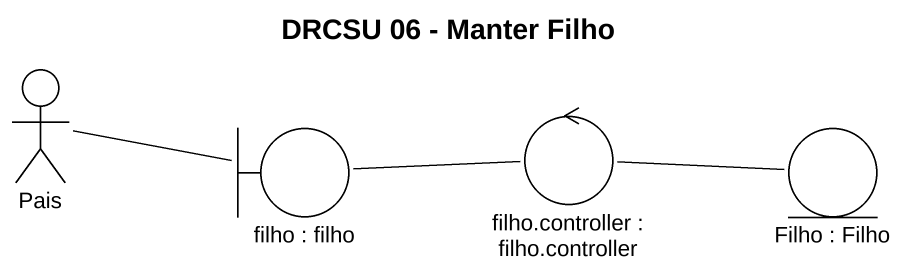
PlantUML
@startuml
title DRCSU 06 - Manter Filho
actor Pais
boundary "filho : filho" as filho
control "filho.controller : filho.controller" as filho_controller
entity "Filho : Filho" as Filho
Pais -right- filho
filho -right- filho_controller
filho_controller -right- Filho
@enduml
